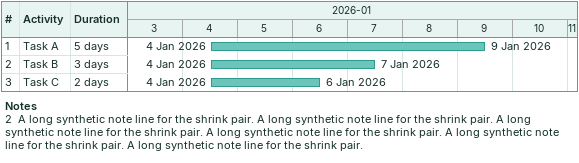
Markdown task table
| ID | Task | Duration | Start | Finish |
|---|---|---|---|---|
| 1 | Task A | 5d | 2026-01-04 | 2026-01-09 |
| 2 | Task B | 3d | 2026-01-04 | 2026-01-07 |
| 3 | Task C | 2d | 2026-01-04 | 2026-01-06 |

Notes
- 2: A long synthetic note line for the shrink pair. A long synthetic note line for the shrink pair. A long synthetic note line for the shrink pair. A long synthetic note line for the shrink pair. A long synthetic note line for the shrink pair. A long synthetic note line for the shrink pair.
